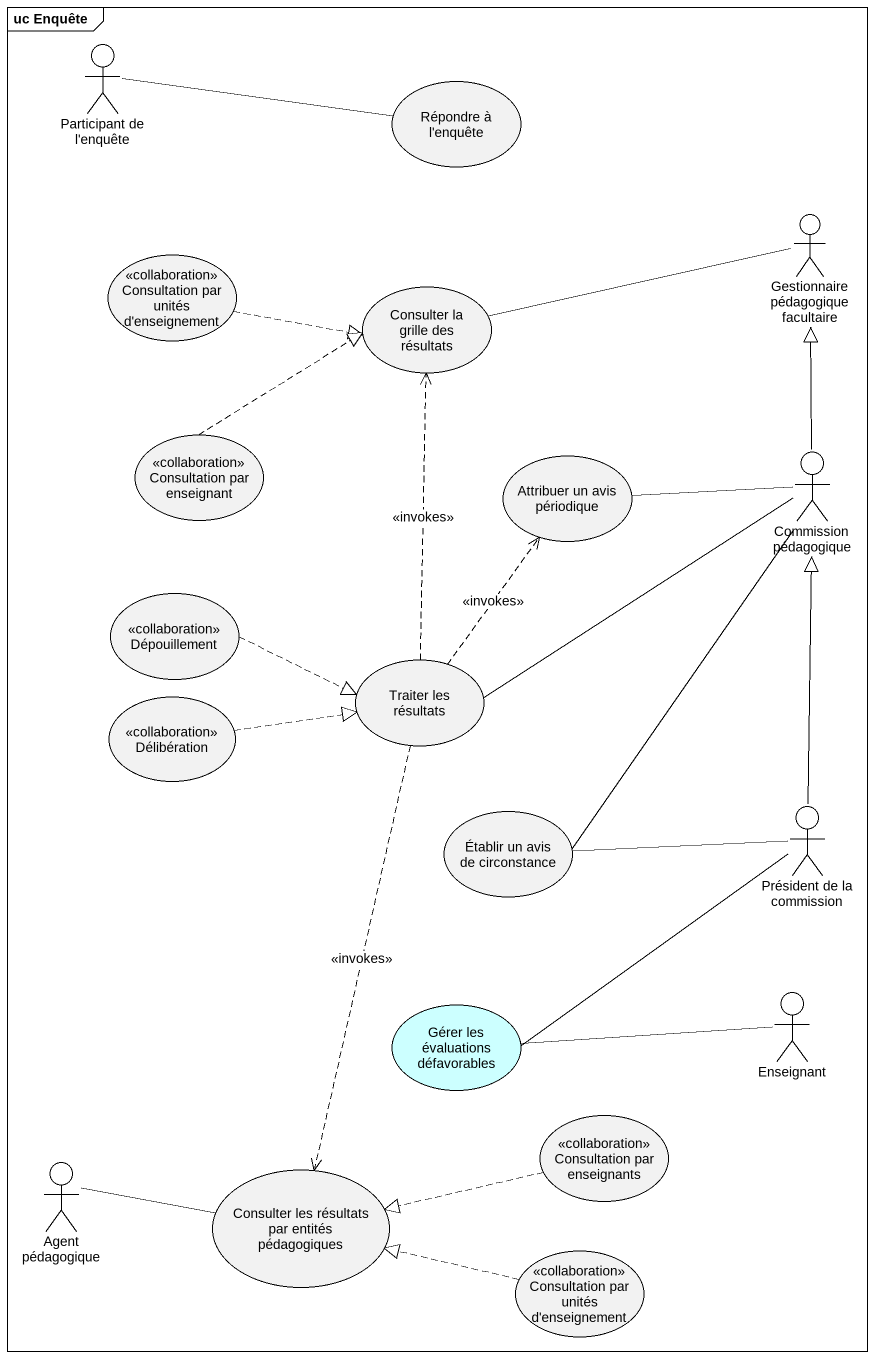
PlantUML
@startuml
mainframe uc Enquête
actor "Participant de l'enquête" as Participant_de_l_enquête
usecase "Répondre à l'enquête" as Répondre_à_l_enquête
actor "Gestionnaire pédagogique facultaire" as Gestionnaire_pédagogique
usecase "Consultation par unités d'enseignement" as Consultation_par_unités_d <<collaboration>>
usecase "Consulter la grille des résultats" as Consulter_la_grille_des
usecase "Consultation par enseignant" as Consultation_par_enseignant <<collaboration>>
actor "Commission pédagogique" as Commission_pédagogique
usecase "Attribuer un avis périodique" as Attribuer_un_avis_périodique
usecase Dépouillement <<collaboration>>
usecase "Traiter les résultats" as Traiter_les_résultats
usecase Délibération <<collaboration>>
usecase "Établir un avis de circonstance" as Établir_un_avis_de
actor "Président de la commission" as Président_de_la_commission
usecase "Gérer les évaluations défavorables" as Gérer_les_évaluations #CCFFFF
actor Enseignant
usecase "Consultation par enseignants" as Consultation_par_enseignants <<collaboration>>
actor "Agent pédagogique" as Agent_pédagogique
usecase "Consulter les résultats par entités pédagogiques" as Consulter_les_résultats_par
usecase "Consultation par unités d'enseignement" as Consultation_par_unités_d_2 <<collaboration>>
Participant_de_l_enquête -right- Répondre_à_l_enquête
Gestionnaire_pédagogique -left- Consulter_la_grille_des
Consultation_par_unités_d .right.|> Consulter_la_grille_des
Consultation_par_enseignant .up.|> Consulter_la_grille_des
Commission_pédagogique -up-|> Gestionnaire_pédagogique
Commission_pédagogique -left- Traiter_les_résultats
Attribuer_un_avis_périodique -right- Commission_pédagogique
Dépouillement .right.|> Traiter_les_résultats
Traiter_les_résultats .up.> Consulter_la_grille_des : <<invokes>>
Traiter_les_résultats .up.> Attribuer_un_avis_périodique : <<invokes>>
Traiter_les_résultats ..> Consulter_les_résultats_par : <<invokes>>
Délibération .right.|> Traiter_les_résultats
Établir_un_avis_de -up- Commission_pédagogique
Président_de_la_commission -up-|> Commission_pédagogique
Président_de_la_commission -left- Établir_un_avis_de
Président_de_la_commission -left- Gérer_les_évaluations
Enseignant -left- Gérer_les_évaluations
Consultation_par_enseignants .left.|> Consulter_les_résultats_par
Agent_pédagogique -right- Consulter_les_résultats_par
Consultation_par_unités_d_2 .left.|> Consulter_les_résultats_par
@enduml
